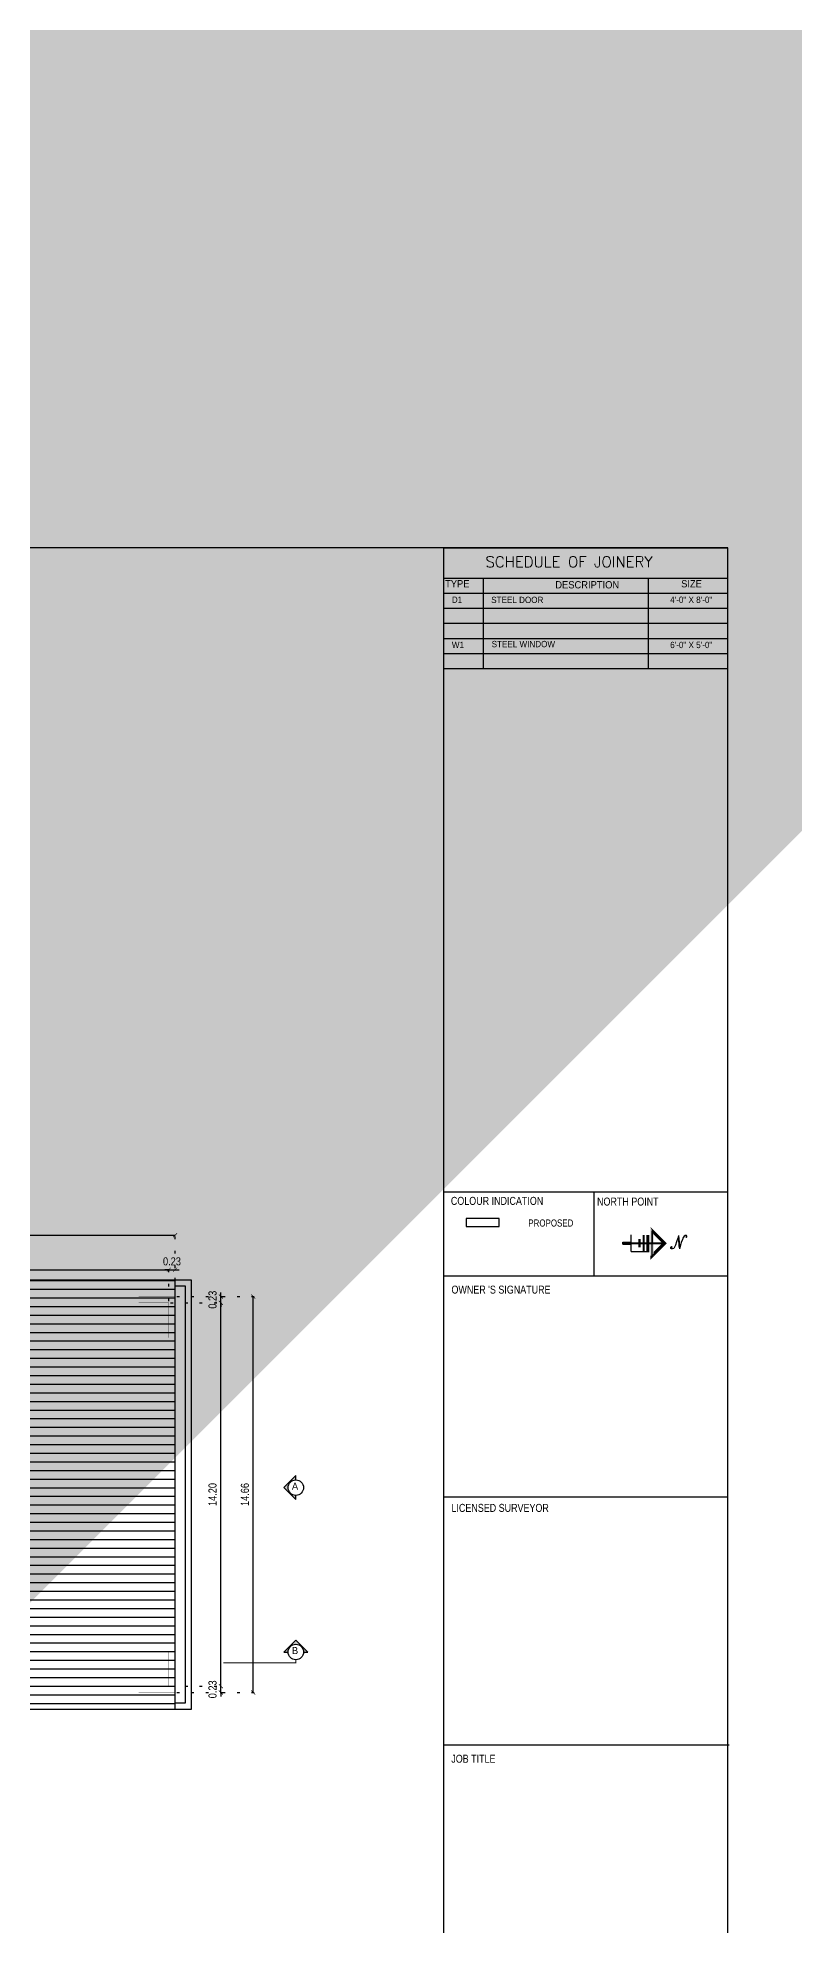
# Model space of a CAD drawing. Header units: metres. Extents: x 1422408 to 2267498, y 3894 to 80428.
# Drawn here: x 2267231.6 to 2267259.6, y 4144.6 to 4214.5 of the extents above; entities that cross this region are included whole.
import ezdxf
from ezdxf.enums import TextEntityAlignment as Align

# ---------------------------------------------------------------- set-up
doc = ezdxf.new("R2010")
doc.units = ezdxf.units.M
doc.header["$LTSCALE"] = 3.5
doc.header["$MEASUREMENT"] = 0
for name, pattern in [('CENTER', [2, 1.25, -0.25, 0.25, -0.25]), ('DASHED2', [0.375, 0.25, -0.125]), ('DOT2', [0.125, 0, -0.125]), ('PHANTOM2', [1.25, 0.625, -0.125, 0.125, -0.125, 0.125, -0.125])]:
    doc.linetypes.add(name, pattern=pattern)
doc.layers.get('0').update_dxf_attribs({"linetype": 'CONTINUOUS'})
doc.layers.get('DEFPOINTS').update_dxf_attribs({"linetype": 'CONTINUOUS'})
for name, color, linetype in [('CAR', 8, 'DASHED2'), ('DIM', 41, 'CONTINUOUS'), ('ED', 30, 'CONTINUOUS'), ('HATCH-1', 15, 'CONTINUOUS'), ('SECLINE', 2, 'PHANTOM2'), ('TEXT', 4, 'CONTINUOUS'), ('TITLE', 7, 'CONTINUOUS'), ('WAL', 1, 'CONTINUOUS'), ('WALL', 125, 'CONTINUOUS')]:
    doc.layers.add(name, color=color, linetype=linetype)
doc.styles.add('A', font='arial.ttf', dxfattribs={"width": 0.9, "height": 7.5})
doc.styles.add('ID', font='GOTHIC.TTF', dxfattribs={"width": 0.85})
doc.styles.add('J', font='GOTHIC.TTF', dxfattribs={"height": 3.75})
doc.styles.add('J6', font='ROMANT', dxfattribs={"height": 7})
doc.styles.add('SCRIPTC', font='scriptc_.ttf', dxfattribs={"height": 48})
doc.styles.add('USA TEXT', font='GOTHIC.TTF')
doc.dimstyles.new('1-100-ED', dxfattribs={"dimtxt": 350, "dimasz": 100, "dimexe": 0.18, "dimexo": 0.0625, "dimgap": 25, "dimtad": 1, "dimdec": 0, "dimzin": 0, "dimdsep": 46, "dimtxsty": 'USA TEXT', "dimblk": 'ARCHTICK', "dimcen": 0.1, "dimclrd": 252, "dimclre": 9, "dimclrt": 3, "dimadec": 0, "dimazin": 0, "dimtfac": 1, "dimtdec": 0, "dimtofl": 0, "dimtmove": 2, "dimatfit": 3, "dimldrblk": 'ARCHTICK', "dimfxl": 0.18, "dimtolj": 1, "dimtzin": 0, "dimarcsym": 0})
doc.dimstyles.new('1-100-ID', dxfattribs={"dimtxt": 0.3, "dimasz": 0.15, "dimexe": 0.1, "dimexo": 0.06, "dimgap": 0.15, "dimtad": 1, "dimzin": 3, "dimdsep": 46, "dimtxsty": 'ID', "dimblk": 'ARCHTICK', "dimcen": 0, "dimclrd": 252, "dimclre": 252, "dimclrt": 3, "dimadec": 0, "dimazin": 0, "dimtfac": 1, "dimtix": 1, "dimtmove": 2, "dimatfit": 3, "dimldrblk": 'OPEN90', "dimfxl": 0, "dimtolj": 1, "dimtzin": 0, "dimarcsym": 0})

# ---------------------------------------------------------------- blocks, each defined once
blk = doc.blocks.new('_ArchTick')
at = {"color": 0, "linetype": 'ByBlock', "const_width": 0.15}
blk.add_lwpolyline([(-0.5, -0.5), (0.5, 0.5)], dxfattribs=at)
blk = doc.blocks.new('*D487')
at = {"layer": 'DEFPOINTS', "color": 0, "transparency": 16777216}
for p in [(2267236.488, 4153.499), (2267236.718, 4153.269), (2267238.414, 4153.499)]:
    blk.add_point(p, dxfattribs=at)
at = {"layer": 'ED', "color": 252, "linetype": 'DOT2', "lineweight": -2, "transparency": 16777216}
for p, q in [((2267236.548, 4153.499), (2267238.514, 4153.499)), ((2267236.778, 4153.269), (2267238.514, 4153.269))]:
    blk.add_line(p, q, dxfattribs=at)
at = {"layer": 'ED', "color": 252, "lineweight": -2, "transparency": 16777216}
for p, q in [((2267238.414, 4153.499), (2267238.414, 4153.649)), ((2267238.414, 4153.269), (2267238.414, 4153.499)), ((2267238.414, 4153.269), (2267238.414, 4153.119))]:
    blk.add_line(p, q, dxfattribs=at)
at = {"layer": 'ED', "color": 252, "lineweight": -2, "transparency": 16777216, "xscale": 0.15, "yscale": 0.15, "zscale": 0.15}
for p, rotation in [((2267238.414, 4153.499), 270), ((2267238.414, 4153.269), 90)]:
    blk.add_blockref('_ArchTick', p, dxfattribs=dict(at, rotation=rotation))
at = {"layer": 'ED', "color": 3, "transparency": 16777216, "insert": (2267238.106, 4153.384), "char_height": 0.3, "attachment_point": 5, "rotation": 90, "style": 'ID'}
blk.add_mtext('\\A1;0.23', dxfattribs=at)
blk = doc.blocks.new('_Open90')
at = {"color": 0, "linetype": 'ByBlock', "lineweight": -2}
for p, q in [((0, 0), (-1, 0)), ((-0.5, 0.5), (0, 0)), ((0, 0), (-0.5, -0.5))]:
    blk.add_line(p, q, dxfattribs=at)
blk = doc.blocks.new('*D488')
at = {"layer": 'DEFPOINTS', "color": 0, "transparency": 16777216}
for p in [(2267236.488, 4167.696), (2267238.414, 4167.696), (2267236.488, 4153.499)]:
    blk.add_point(p, dxfattribs=at)
at = {"layer": 'ED', "color": 252, "linetype": 'DOT2', "lineweight": -2, "transparency": 16777216}
for p, q in [((2267236.548, 4167.696), (2267238.514, 4167.696)), ((2267236.548, 4153.499), (2267238.514, 4153.499))]:
    blk.add_line(p, q, dxfattribs=at)
at = {"layer": 'ED', "color": 252, "lineweight": -2, "transparency": 16777216}
blk.add_line((2267238.414, 4153.499), (2267238.414, 4167.696), dxfattribs=at)
at = {"layer": 'ED', "color": 252, "lineweight": -2, "transparency": 16777216, "xscale": 0.15, "yscale": 0.15, "zscale": 0.15}
for p, rotation in [((2267238.414, 4167.696), 90), ((2267238.414, 4153.499), 270)]:
    blk.add_blockref('_ArchTick', p, dxfattribs=dict(at, rotation=rotation))
at = {"layer": 'ED', "color": 3, "transparency": 16777216, "insert": (2267238.106, 4160.598), "char_height": 0.3, "attachment_point": 5, "rotation": 90, "style": 'ID'}
blk.add_mtext('\\A1;14.20', dxfattribs=at)
blk = doc.blocks.new('*D489')
at = {"layer": 'DEFPOINTS', "color": 0, "transparency": 16777216}
for p in [(2267236.488, 4167.696), (2267236.718, 4167.926), (2267238.414, 4167.926)]:
    blk.add_point(p, dxfattribs=at)
at = {"layer": 'ED', "color": 252, "lineweight": -2, "transparency": 16777216}
for p, q in [((2267238.414, 4167.926), (2267238.414, 4168.076)), ((2267238.414, 4167.696), (2267238.414, 4167.926)), ((2267238.414, 4167.696), (2267238.414, 4167.546))]:
    blk.add_line(p, q, dxfattribs=at)
at = {"layer": 'ED', "color": 252, "linetype": 'DOT2', "lineweight": -2, "transparency": 16777216}
for p, q in [((2267236.548, 4167.696), (2267238.514, 4167.696)), ((2267236.778, 4167.926), (2267238.514, 4167.926))]:
    blk.add_line(p, q, dxfattribs=at)
at = {"layer": 'ED', "color": 252, "lineweight": -2, "transparency": 16777216, "xscale": 0.15, "yscale": 0.15, "zscale": 0.15}
for p, rotation in [((2267238.414, 4167.926), 270), ((2267238.414, 4167.696), 90)]:
    blk.add_blockref('_ArchTick', p, dxfattribs=dict(at, rotation=rotation))
at = {"layer": 'ED', "color": 3, "transparency": 16777216, "insert": (2267238.106, 4167.811), "char_height": 0.3, "attachment_point": 5, "rotation": 90, "style": 'ID'}
blk.add_mtext('\\A1;0.23', dxfattribs=at)
blk = doc.blocks.new('*D490')
at = {"layer": 'DEFPOINTS', "color": 0, "transparency": 16777216}
for p in [(2267238.414, 4167.926), (2267239.611, 4167.926), (2267238.414, 4153.269)]:
    blk.add_point(p, dxfattribs=at)
at = {"layer": 'ED', "color": 252, "linetype": 'DOT2', "lineweight": -2, "transparency": 16777216}
for p, q in [((2267238.474, 4167.926), (2267239.711, 4167.926)), ((2267238.474, 4153.269), (2267239.711, 4153.269))]:
    blk.add_line(p, q, dxfattribs=at)
at = {"layer": 'ED', "color": 252, "lineweight": -2, "transparency": 16777216}
blk.add_line((2267239.611, 4153.269), (2267239.611, 4167.926), dxfattribs=at)
at = {"layer": 'ED', "color": 252, "lineweight": -2, "transparency": 16777216, "xscale": 0.15, "yscale": 0.15, "zscale": 0.15}
for p, rotation in [((2267239.611, 4167.926), 90), ((2267239.611, 4153.269), 270)]:
    blk.add_blockref('_ArchTick', p, dxfattribs=dict(at, rotation=rotation))
at = {"layer": 'ED', "color": 3, "transparency": 16777216, "insert": (2267239.304, 4160.598), "char_height": 0.3, "attachment_point": 5, "rotation": 90, "style": 'ID'}
blk.add_mtext('\\A1;14.66', dxfattribs=at)
blk = doc.blocks.new('*D491')
at = {"layer": 'DEFPOINTS', "color": 0, "transparency": 16777216}
for p in [(2267236.488, 4168.921), (2267223.418, 4167.926), (2267236.488, 4167.696)]:
    blk.add_point(p, dxfattribs=at)
at = {"layer": 'ED', "color": 252, "linetype": 'DOT2', "lineweight": -2, "transparency": 16777216}
for p, q in [((2267223.418, 4167.986), (2267223.418, 4169.021)), ((2267236.488, 4167.756), (2267236.488, 4169.021))]:
    blk.add_line(p, q, dxfattribs=at)
at = {"layer": 'ED', "color": 252, "lineweight": -2, "transparency": 16777216}
blk.add_line((2267223.418, 4168.921), (2267236.488, 4168.921), dxfattribs=at)
at = {"layer": 'ED', "color": 252, "lineweight": -2, "transparency": 16777216, "xscale": 0.15, "yscale": 0.15, "zscale": 0.15, "rotation": 180}
blk.add_blockref('_ArchTick', (2267223.418, 4168.921), dxfattribs=at)
at = {"layer": 'ED', "color": 252, "lineweight": -2, "transparency": 16777216, "xscale": 0.15, "yscale": 0.15, "zscale": 0.15}
blk.add_blockref('_ArchTick', (2267236.488, 4168.921), dxfattribs=at)
at = {"layer": 'ED', "color": 3, "transparency": 16777216, "insert": (2267229.953, 4169.229), "char_height": 0.3, "attachment_point": 5, "style": 'ID'}
blk.add_mtext('\\A1;13.07', dxfattribs=at)
blk = doc.blocks.new('*D492')
at = {"layer": 'DEFPOINTS', "color": 0, "transparency": 16777216}
for p in [(2267236.718, 4168.921), (2267236.488, 4167.696), (2267236.718, 4167.926)]:
    blk.add_point(p, dxfattribs=at)
at = {"layer": 'ED', "color": 252, "lineweight": -2, "transparency": 16777216}
for p, q in [((2267236.488, 4168.921), (2267236.338, 4168.921)), ((2267236.488, 4168.921), (2267236.718, 4168.921)), ((2267236.718, 4168.921), (2267236.868, 4168.921))]:
    blk.add_line(p, q, dxfattribs=at)
at = {"layer": 'ED', "color": 252, "linetype": 'DOT2', "lineweight": -2, "transparency": 16777216}
for p, q in [((2267236.488, 4167.756), (2267236.488, 4169.021)), ((2267236.718, 4167.986), (2267236.718, 4169.021))]:
    blk.add_line(p, q, dxfattribs=at)
at = {"layer": 'ED', "color": 252, "lineweight": -2, "transparency": 16777216, "xscale": 0.15, "yscale": 0.15, "zscale": 0.15}
blk.add_blockref('_ArchTick', (2267236.488, 4168.921), dxfattribs=at)
at = {"layer": 'ED', "color": 252, "lineweight": -2, "transparency": 16777216, "xscale": 0.15, "yscale": 0.15, "zscale": 0.15, "rotation": 180}
blk.add_blockref('_ArchTick', (2267236.718, 4168.921), dxfattribs=at)
at = {"layer": 'ED', "color": 3, "transparency": 16777216, "insert": (2267236.603, 4169.229), "char_height": 0.3, "attachment_point": 5, "style": 'ID'}
blk.add_mtext('\\A1;0.23', dxfattribs=at)
blk = doc.blocks.new('*D493')
at = {"layer": 'DEFPOINTS', "color": 0, "transparency": 16777216}
for p in [(2267236.718, 4170.196), (2267223.418, 4168.921), (2267236.718, 4168.921)]:
    blk.add_point(p, dxfattribs=at)
at = {"layer": 'ED', "color": 252, "linetype": 'DOT2', "lineweight": -2, "transparency": 16777216}
for p, q in [((2267223.418, 4168.981), (2267223.418, 4170.296)), ((2267236.718, 4168.981), (2267236.718, 4170.296))]:
    blk.add_line(p, q, dxfattribs=at)
at = {"layer": 'ED', "color": 252, "lineweight": -2, "transparency": 16777216}
blk.add_line((2267223.418, 4170.196), (2267236.718, 4170.196), dxfattribs=at)
at = {"layer": 'ED', "color": 252, "lineweight": -2, "transparency": 16777216, "xscale": 0.15, "yscale": 0.15, "zscale": 0.15, "rotation": 180}
blk.add_blockref('_ArchTick', (2267223.418, 4170.196), dxfattribs=at)
at = {"layer": 'ED', "color": 252, "lineweight": -2, "transparency": 16777216, "xscale": 0.15, "yscale": 0.15, "zscale": 0.15}
blk.add_blockref('_ArchTick', (2267236.718, 4170.196), dxfattribs=at)
at = {"layer": 'ED', "color": 3, "transparency": 16777216, "insert": (2267230.068, 4170.504), "char_height": 0.3, "attachment_point": 5, "style": 'ID'}
blk.add_mtext('\\A1;13.30', dxfattribs=at)

msp = doc.modelspace()

# ---------------------------------------------------------------- hatches: boundary and pattern name
at = {"layer": 'HATCH-1'}
h = msp.add_hatch(dxfattribs=at)
h.set_pattern_fill('ANSI31', color=256, scale=2.555556, angle=135, style=0)
h.set_pattern_definition([(180, (2210582.76777, 21349.19814), (-1e-16, -0.3194444444), [])])
h.paths.add_polyline_path([(2267223.41815, 4168.5396), (2267223.41815, 4148.25573), (2267230.09408, 4148.25573), (2267230.09408, 4152.65567), (2267236.71815, 4152.65567), (2267236.71815, 4168.5396)])
at = {"layer": 'SECLINE', "linetype": 'Continuous'}
h = msp.add_hatch(color=41, dxfattribs=at)
h.paths.add_polyline_path([(2267241.18899, 4161.2956), (2267240.74549, 4160.8521), (2267240.90201, 4160.8521, -0.41421356), (2267241.18899, 4161.13908)])
h.paths.add_polyline_path([(2267240.90201, 4160.8521), (2267240.74549, 4160.8521), (2267241.18899, 4160.4086), (2267241.18899, 4160.56512, -0.41421356)])
h = msp.add_hatch(color=41, dxfattribs=at)
h.paths.add_polyline_path([(2267241.63249, 4154.76649), (2267241.18899, 4155.20999), (2267241.18899, 4155.05346, -0.41421356), (2267241.47597, 4154.76649)])
h.paths.add_polyline_path([(2267241.18899, 4155.05346), (2267241.18899, 4155.20999), (2267240.74549, 4154.76649), (2267240.90201, 4154.76649, -0.41421356)])

# ---------------------------------------------------------------- linework, layer by layer
at = {"color": 1}
for p, q in [((2267253.60718, 4169.59151), (2267253.60718, 4170.20859)), ((2267253.29863, 4169.93862), (2267253.60718, 4169.93862)), ((2267253.29863, 4169.86148), (2267253.29863, 4169.93862)), ((2267253.29863, 4169.86148), (2267253.60718, 4169.86148)), ((2267253.60718, 4169.59151), (2267254.2682, 4169.59151))]:
    msp.add_line(p, q, dxfattribs=at)
for p, q in [((2267254.37854, 4170.36287), (2267254.84135, 4169.90005)), ((2267254.37854, 4169.43724), (2267254.37854, 4170.36287)), ((2267254.37854, 4170.36287), (2267254.37854, 4169.90005)), ((2267254.37854, 4169.90005), (2267253.29863, 4169.90005)), ((2267254.84135, 4169.90005), (2267254.37854, 4169.43724))]:
    msp.add_line(p, q)
at = {"const_width": 0.07714}
msp.add_lwpolyline([(2267253.60718, 4169.90005), (2267254.84044, 4169.90005)], dxfattribs=at)
at = {"color": 1}
msp.add_trace([(2267253.60718, 4170.20859), (2267254.22426, 4170.20859), (2267253.60718, 4170.20859), (2267254.22426, 4170.20859)], dxfattribs=at)
for points in [[(2267253.87715, 4170.05432), (2267253.95429, 4170.05432), (2267253.87715, 4170.05432), (2267253.95429, 4170.05432)], [(2267253.87715, 4169.74578), (2267253.95429, 4169.74578), (2267253.87715, 4170.05432), (2267253.95429, 4170.05432)], [(2267254.03142, 4169.59151), (2267254.10856, 4169.59151), (2267254.03142, 4170.20859), (2267254.10856, 4170.20859)], [(2267254.03142, 4170.20859), (2267254.10856, 4170.20859), (2267254.03142, 4170.20859), (2267254.10856, 4170.20859)], [(2267254.16641, 4169.59151), (2267254.28212, 4169.59151), (2267254.16641, 4170.20859), (2267254.28212, 4170.20859)], [(2267254.16641, 4170.20859), (2267254.28212, 4170.20859), (2267254.16641, 4170.20859), (2267254.28212, 4170.20859)], [(2267254.32068, 4169.43724), (2267254.43639, 4169.43724), (2267254.32068, 4170.50253), (2267254.43639, 4170.2232)], [(2267254.32068, 4170.50253), (2267254.43639, 4170.2232), (2267254.92317, 4169.90005), (2267254.75954, 4169.90005)], [(2267254.92317, 4169.90005), (2267254.75954, 4169.90005), (2267254.32068, 4169.29757), (2267254.43639, 4169.5769)], [(2267254.32068, 4169.29757), (2267254.43639, 4169.5769), (2267254.32068, 4169.43724), (2267254.43639, 4169.43724)]]:
    msp.add_trace(points)
at = {"layer": 'CAR', "ltscale": 2, "const_width": 0.01278}
for points in [[(2267236.71815, 4166.403), (2267236.71815, 4167.92628), (2267235.36631, 4167.92628)], [(2267236.48815, 4166.403), (2267236.48815, 4167.69628), (2267235.36631, 4167.69628)], [(2267236.71815, 4154.79227), (2267236.71815, 4153.269), (2267235.36631, 4153.269)], [(2267236.48815, 4154.79227), (2267236.48815, 4153.499), (2267235.36631, 4153.499)]]:
    msp.add_lwpolyline(points, dxfattribs=at)
at = {"layer": 'SECLINE', "color": 41, "linetype": 'Continuous'}
for points in [[(2267241.18899, 4161.13908), (2267241.18899, 4161.2956), (2267240.74549, 4160.8521), (2267241.18899, 4160.4086), (2267241.18899, 4160.56512, -0.41421356), (2267240.90201, 4160.8521, -0.41421356)], [(2267241.47597, 4154.76649), (2267241.63249, 4154.76649), (2267241.18899, 4155.20999), (2267240.74549, 4154.76649), (2267240.90201, 4154.76649, -0.41421356), (2267241.18899, 4155.05346, -0.41421356)]]:
    msp.add_lwpolyline(points, format="xyb", close=True, dxfattribs=at)
at = {"layer": 'SECLINE', "linetype": 'CENTER', "const_width": 0.03333}
msp.add_lwpolyline([(2267241.18899, 4154.47951), (2267241.18899, 4154.36575), (2267238.50959, 4154.36575)], dxfattribs=at)
at = {"layer": 'SECLINE', "color": 41, "linetype": 'Continuous'}
for centre in [(2267241.18899, 4160.8521), (2267241.18899, 4160.8521), (2267241.18899, 4154.76649), (2267241.18899, 4154.76649)]:
    msp.add_circle(centre, 0.28698, dxfattribs=at)
at = {"layer": 'TITLE', "color": 6}
msp.add_line((2267246.65929, 4195.64624), (2267246.65929, 4141.10864), dxfattribs=at)
at = {"layer": 'TITLE', "color": 12}
msp.add_line((2267246.65929, 4195.64624), (2267257.19091, 4195.64624), dxfattribs=at)
at = {"layer": 'TITLE', "color": 17}
for p, q in [((2267246.65929, 4194.53014), (2267257.19091, 4194.53014)), ((2267248.1261, 4194.53014), (2267248.1261, 4191.18186)), ((2267254.24094, 4194.53014), (2267254.24094, 4191.18186)), ((2267254.24094, 4194.53014), (2267254.24094, 4191.18186)), ((2267246.65929, 4193.97209), (2267257.19091, 4193.97209)), ((2267246.65929, 4193.41405), (2267257.19091, 4193.41405)), ((2267246.65929, 4192.856), (2267257.19091, 4192.856)), ((2267246.65929, 4192.29795), (2267257.19091, 4192.29795)), ((2267246.65929, 4191.7399), (2267257.19091, 4191.7399)), ((2267246.65929, 4191.18186), (2267257.19091, 4191.18186)), ((2267246.65929, 4191.18186), (2267257.19091, 4191.18186))]:
    msp.add_line(p, q, dxfattribs=at)
at = {"layer": 'TITLE', "color": 1}
for p, q in [((2267246.65929, 4171.8065), (2267257.19091, 4171.8065)), ((2267246.65929, 4168.6921), (2267257.19091, 4168.6921)), ((2267246.65929, 4160.50905), (2267257.19091, 4160.50905)), ((2267246.6974, 4151.32507), (2267257.22902, 4151.32507))]:
    msp.add_line(p, q, dxfattribs=at)
at = {"layer": 'TITLE', "color": 3}
msp.add_lwpolyline([(2267248.71502, 4170.51849), (2267248.71502, 4170.81156), (2267247.49439, 4170.81156), (2267247.49439, 4170.51849)], close=True, dxfattribs=at)
at = {"layer": 'WAL', "linetype": 'Continuous', "ltscale": 0.25}
msp.add_lwpolyline([(2267257.19091, 4141.10864), (2267257.19091, 4195.64624), (2267180.04584, 4195.64624), (2267180.04584, 4141.10864)], close=True, dxfattribs=at)
at = {"layer": 'WALL', "color": 1}
msp.add_line((2267252.21963, 4171.8065), (2267252.21963, 4168.6921), dxfattribs=at)
at = {"layer": 'WALL'}
for p, q in [((2267237.33148, 4168.5396), (2267223.41815, 4168.5396)), ((2267237.10149, 4168.3096), (2267236.71815, 4168.3096)), ((2267237.10148, 4152.88567), (2267237.10149, 4168.3096)), ((2267237.33148, 4152.65567), (2267237.33149, 4168.5396)), ((2267230.09408, 4152.65567), (2267237.33148, 4152.65567)), ((2267236.71815, 4152.88567), (2267237.10148, 4152.88567))]:
    msp.add_line(p, q, dxfattribs=at)
msp.add_lwpolyline([(2267236.71815, 4152.65567), (2267236.71815, 4168.5396)], dxfattribs=at)

# ---------------------------------------------------------------- texts
at = {"style": 'SCRIPTC'}
msp.add_text('N', height=0.49367, dxfattribs=at).set_placement((2267255.36412, 4169.6889), align=Align.CENTER)
at = {"layer": 'DIM', "style": 'J', "width": 0.96}
for s, height, p in [('D1', 0.233481, (2267246.96614, 4193.61013)), ('STEEL DOOR', 0.233481, (2267248.42392, 4193.60422)), ('4\'-0" X 8\'-0"', 0.2334814, (2267255.04927, 4193.61013)), ('W1', 0.233481, (2267246.96614, 4191.93598)), ('STEEL WINDOW', 0.2334814, (2267248.43974, 4191.96957)), ('6\'-0" X 5\'-0"', 0.2334814, (2267255.04927, 4191.93598))]:
    msp.add_text(s, height=height, dxfattribs=at).set_placement(p)
at = {"layer": 'TEXT', "style": 'USA TEXT'}
for s, p in [('A', (2267241.0426, 4160.77463)), ('B', (2267241.0426, 4154.68901))]:
    msp.add_text(s, height=0.26087, dxfattribs=at).set_placement(p)
at = {"layer": 'TITLE', "color": 21, "style": 'J6'}
msp.add_text('SCHEDULE OF JOINERY', height=0.4023064, dxfattribs=at).set_placement((2267248.2149, 4194.92782))
at = {"layer": 'TITLE', "color": 5, "style": 'J', "width": 0.96}
for s, height, p in [('TYPE', 0.269402, (2267246.71614, 4194.18411)), ('DESCRIPTION', 0.2694016, (2267250.79733, 4194.14649)), ('SIZE ', 0.269402, (2267255.45549, 4194.18411))]:
    msp.add_text(s, height=height, dxfattribs=at).set_placement(p)
at = {"layer": 'TITLE', "color": 3, "style": 'A', "width": 0.8}
for s, height, p in [('COLOUR INDICATION', 0.2962019, (2267246.93013, 4171.32162)), ('NORTH POINT', 0.2962019, (2267252.34319, 4171.29618)), ('PROPOSED', 0.263291, (2267249.79786, 4170.51874)), ("OWNER 'S SIGNATURE", 0.2962019, (2267246.95258, 4168.03609)), ('LICENSED SURVEYOR', 0.2962019, (2267246.95258, 4159.95488)), ('JOB TITLE', 0.296202, (2267246.94574, 4150.66715))]:
    msp.add_text(s, height=height, dxfattribs=at).set_placement(p)

# ---------------------------------------------------------------- dimensions: what is measured, and where the dimension line sits
at = {"layer": 'ED'}
for base, p1, p2, picture, middle in [((2267236.71815, 4170.19643), (2267223.41815, 4168.92129), (2267236.71815, 4168.92129), '*D493', (2267230.06815, 4170.50397)), ((2267236.48815, 4168.92129), (2267223.41815, 4167.92628), (2267236.48815, 4167.69628), '*D491', (2267229.95315, 4169.22884)), ((2267236.71815, 4168.92129), (2267236.48815, 4167.69628), (2267236.71815, 4167.92628), '*D492', (2267236.60315, 4169.22884))]:
    dim = msp.add_linear_dim(base=base, p1=p1, p2=p2, dimstyle='1-100-ID', dxfattribs=at)
    dim.commit()
    dim.dimension.update_dxf_attribs({"geometry": picture, "text_midpoint": middle})
for base, p1, p2, picture, middle in [((2267238.41402, 4167.92628), (2267236.48815, 4167.69628), (2267236.71815, 4167.92628), '*D489', (2267238.10648, 4167.81128)), ((2267239.61118, 4167.92628), (2267238.41402, 4153.269), (2267238.41402, 4167.92628), '*D490', (2267239.30363, 4160.59764)), ((2267238.41402, 4167.69628), (2267236.48815, 4153.499), (2267236.48815, 4167.69628), '*D488', (2267238.10648, 4160.59764)), ((2267238.41402, 4153.499), (2267236.71815, 4153.269), (2267236.48815, 4153.499), '*D487', (2267238.10648, 4153.384))]:
    dim = msp.add_linear_dim(base=base, p1=p1, p2=p2, angle=90, dimstyle='1-100-ID', dxfattribs=at)
    dim.commit()
    dim.dimension.update_dxf_attribs({"geometry": picture, "text_midpoint": middle})

# ---------------------------------------------------------------- leaders
at = {"layer": 'WALL'}
for points in [[(2267113.14364, 4174.47601), (2267114.64364, 4174.47601)], [(2267112.24364, 4173.03222), (2267113.74364, 4173.03222)], [(2267197.61548, 4172.15213), (2267201.2877, 4172.15213)], [(2267197.61548, 4163.47602), (2267201.2877, 4163.47602)], [(2267071.23435, 4154.73665), (2267072.73435, 4154.73665)], [(2267197.61548, 4154.66973), (2267201.2877, 4154.66973)]]:
    msp.add_leader(points, dimstyle='1-100-ED', override={"dimtxt": 300, "dimasz": 300, "dimgap": 50, "dimtad": 0, "dimpost": ' mm'}, dxfattribs=at)

doc.saveas('drawing.dxf')
